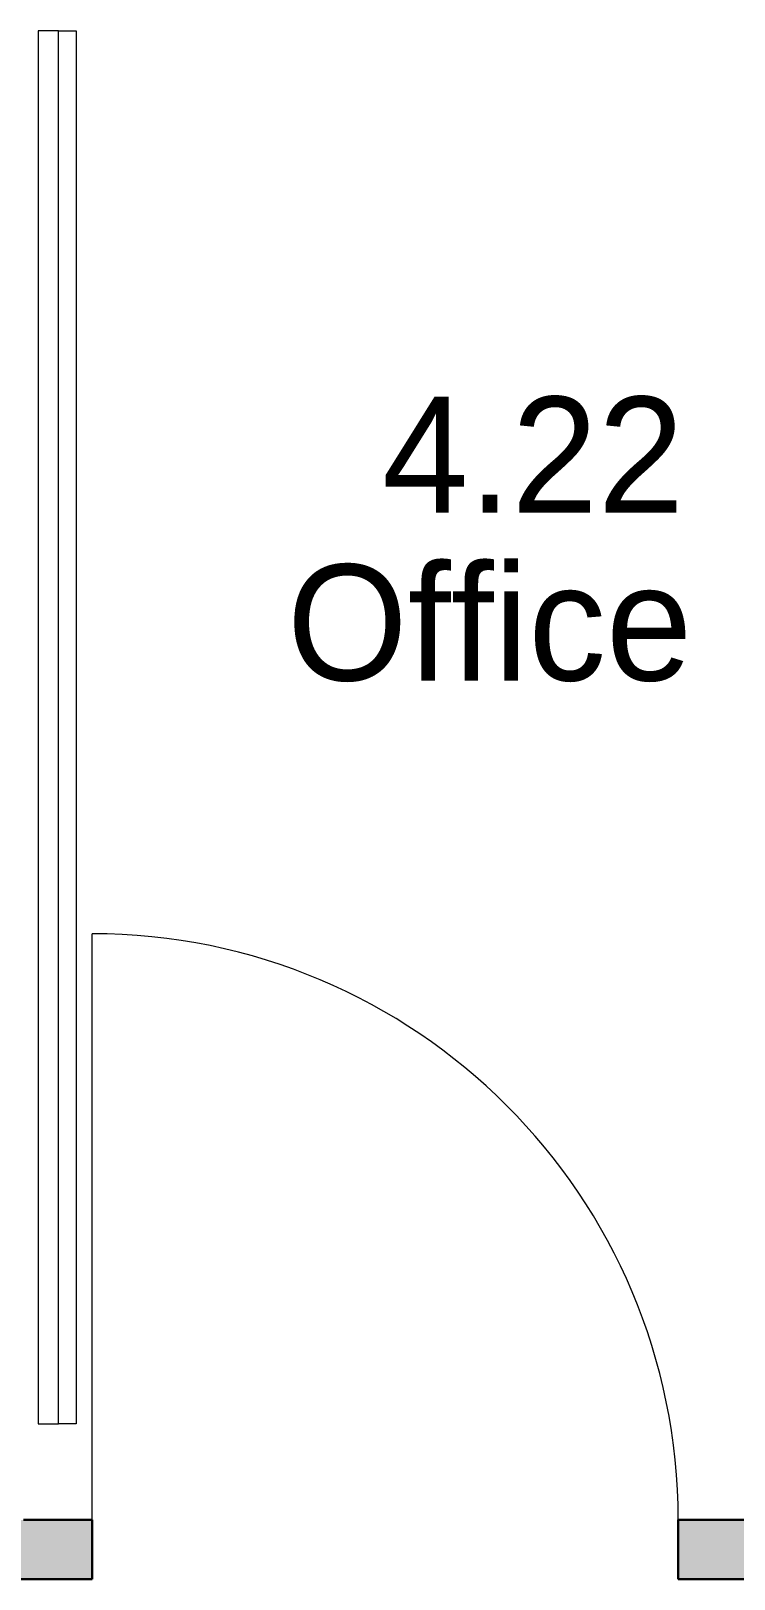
# Model space of a CAD drawing. Header units: millimetres. Extents: x 79795 to 317870, y -36033 to 97293.
# Drawn here: x 222744 to 223955, y 29757 to 32425 of the extents above; entities that cross this region are included whole.
import ezdxf

# ---------------------------------------------------------------- set-up
doc = ezdxf.new("R2010")
doc.units = ezdxf.units.MM
doc.header["$MEASUREMENT"] = 0
for name, color, linetype, lineweight in [('A-AREA-IDEN', 7, 'CONTINUOUS', 9), ('CSM-STL-XX-ZZ-M3-A-XXXX-00001_detached _19_04_21__rvt-1-Level 4$0$A-DOOR', 4, 'CONTINUOUS', 9), ('CSM-STL-XX-ZZ-M3-A-XXXX-00001_detached _19_04_21__rvt-1-Level 4$0$A-WALL-PATT', 7, 'CONTINUOUS', 9), ('CSM-STL-XX-ZZ-M3-A-XXXX-00001_detached _19_04_21__rvt-1-Level 4$0$I-FURN', 8, 'CONTINUOUS', 9), ('CSM-STL-XX-ZZ-M3-A-XXXX-00001_detached _19_04_21__rvt-1-Level 4$0$I-WALL', 7, 'CONTINUOUS', 9)]:
    doc.layers.add(name, color=color, linetype=linetype, lineweight=lineweight)
doc.styles.add('Century Gothic', font='GOTHIC.TTF', dxfattribs={"height": 200})

msp = doc.modelspace()

# ---------------------------------------------------------------- hatches: boundary and pattern name
at = {"layer": 'CSM-STL-XX-ZZ-M3-A-XXXX-00001_detached _19_04_21__rvt-1-Level 4$0$A-WALL-PATT'}
h = msp.add_hatch(color=256, dxfattribs=at)
h.paths.add_polyline_path([(230738.8, 29757.3), (230738.8, 29859.3), (229140.8, 29859.3), (229140.8, 29757.3), (230344.3, 29757.3)], flags=0)
h.paths.add_polyline_path([(228130.8, 29757.3), (228130.8, 29859.3), (226490.8, 29859.3), (226490.8, 29757.3), (227952.4, 29757.3)], flags=0)
h.paths.add_polyline_path([(225480.8, 29757.3), (225480.8, 29859.3), (223858.8, 29859.3), (223858.8, 29757.3), (224962.6, 29757.3)], flags=0)
h.paths.add_polyline_path([(222570.7, 29757.3), (222848.8, 29757.3), (222848.8, 29859.3), (222510.8, 29859.3), (222510.8, 29757.3)], flags=0)
h.paths.add_polyline_path([(220178.7, 29757.3), (221500.8, 29757.3), (221500.8, 29859.3), (220099.2, 29859.3), (220099.2, 29757.3)], flags=0)

# ---------------------------------------------------------------- linework, layer by layer
at = {"layer": 'CSM-STL-XX-ZZ-M3-A-XXXX-00001_detached _19_04_21__rvt-1-Level 4$0$A-DOOR'}
msp.add_line((222848.8, 29859.3), (222848.8, 30869.3), dxfattribs=at)
msp.add_arc((222848.8, 29859.3), 1010, 0, 90, dxfattribs=at)
at = {"layer": 'CSM-STL-XX-ZZ-M3-A-XXXX-00001_detached _19_04_21__rvt-1-Level 4$0$I-FURN'}
for p, q in [((222791.2, 32424.9), (222756.2, 32424.9)), ((222756.2, 32424.9), (222756.2, 30024.9)), ((222791.2, 32424.9), (222821.2, 32424.9)), ((222791.2, 30024.9), (222791.2, 32424.9)), ((222791.2, 30024.9), (222791.2, 32424.9)), ((222821.2, 32424.9), (222821.2, 30024.9)), ((222756.2, 30024.9), (222791.2, 30024.9)), ((222821.2, 30024.9), (222791.2, 30024.9))]:
    msp.add_line(p, q, dxfattribs=at)
at = {"layer": 'CSM-STL-XX-ZZ-M3-A-XXXX-00001_detached _19_04_21__rvt-1-Level 4$0$I-WALL', "lineweight": 30}
for p, q in [((222848.8, 29859.3), (222730.8, 29859.3)), ((222848.8, 29757.3), (222848.8, 29859.3)), ((225260.8, 29859.3), (223858.8, 29859.3)), ((223858.8, 29859.3), (223858.8, 29757.3)), ((222510.8, 29757.3), (222848.8, 29757.3)), ((223858.8, 29757.3), (225480.8, 29757.3))]:
    msp.add_line(p, q, dxfattribs=at)

# ---------------------------------------------------------------- texts
at = {"layer": 'A-AREA-IDEN', "style": 'Century Gothic'}
for s, p in [('4.22', (223348.5, 31594.6)), ('Office', (223184.6, 31305.6))]:
    msp.add_text(s, height=200, dxfattribs=at).set_placement(p)

doc.saveas('drawing.dxf')
